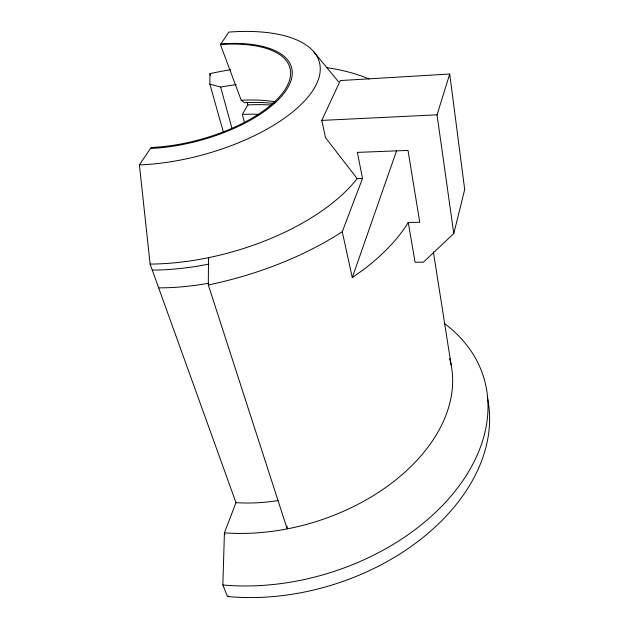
<?xml version="1.0" encoding="UTF-8"?>
<svg xmlns="http://www.w3.org/2000/svg" width="629" height="629" viewBox="0 0 629 629"><rect width="100%" height="100%" fill="white"/><g stroke="black" fill="none" stroke-linecap="round" stroke-linejoin="round"><path stroke-width="0.94" d="M287.005 526.041L287.201 528.903L208.301 284.937L208.513 257.67L208.757 258.433M223.413 132.247L209.858 84.097L209.944 73.617A209.543 102.464 -15.8 0 1 230.717 69.717M228.673 596.088L227.454 596.504L222.855 584.97L224.419 532.834L235.977 502.642L150.103 264.086L139.418 164.9L151.133 147.5A105.122 45.162 -15.5 0 0 284.552 90.34A105.122 45.162 -15.5 0 0 220.417 44.588L228.814 32.11L229.428 32.063A135.447 58.308 -15.5 0 1 312.298 91.347A135.447 58.308 -15.5 0 1 139.418 164.9M408.252 222.469L415.077 262.254L423.388 262.199L453.792 233.532L464.689 189.51L449.719 74.025L340.328 80.559L321.781 120.398L325.507 137.672L357.162 178.612L362.508 178.447L357.374 152.383L408.001 150.425L419.747 222.265L408.252 222.469L406.216 225.685A203.576 106.191 -16 0 1 363.216 269.825L352.287 277.633L342.262 231.739L362.508 178.447M453.792 233.532L437.037 114.824L449.719 74.025M352.287 277.633L396.632 150.63M244.508 122.624L242.33 114.431L247.826 104.933L247.111 102.205M321.781 120.398L437.037 114.824M209.858 84.097L220.63 87.061A167.778 81.699 -15.8 0 1 236.252 84.656M220.417 44.588L241.229 100.263L244.508 102.692A122.128 59.252 -15.8 0 1 274.079 103.486M313.321 51.279L338.559 81.833M224.985 534.336L224.419 532.834A176.875 118.134 -17.2 0 0 449.57 358.381M209.944 73.617L210.471 75.504M220.63 87.061L232.085 128.686M433.381 251.875L451.158 364.954M444.208 323.29A204.881 140.967 -17.4 0 1 451.473 495.558A204.881 140.967 -17.4 0 1 222.855 584.97M487.239 396.781A202.97 141.439 -17.5 0 1 227.454 596.504M357.162 178.612A167.778 81.699 -15.8 0 1 150.103 264.086M342.262 231.739A209.543 102.464 -15.8 0 1 208.301 284.937M327.151 67.696A209.543 102.464 -15.8 0 1 369.042 78.995M242.33 114.431A108.054 52.86 -15.8 0 1 258.881 114.407M208.451 283.27A165.223 83.35 -15.9 0 1 158.657 287.862M278.136 500.55A141.784 94.405 -17.1 0 1 235.977 502.642M247.826 104.933A128.827 63.104 -15.8 0 1 271.256 105.059M208.883 264.094A167.133 82.124 -15.8 0 1 152.265 270.1M220.889 43.888A106.804 45.886 -15.5 0 1 286.093 90.364A106.804 45.886 -15.5 0 1 150.488 148.452M241.229 100.263A115.736 55.611 -15.7 0 1 275.164 101.812"/></g></svg>
